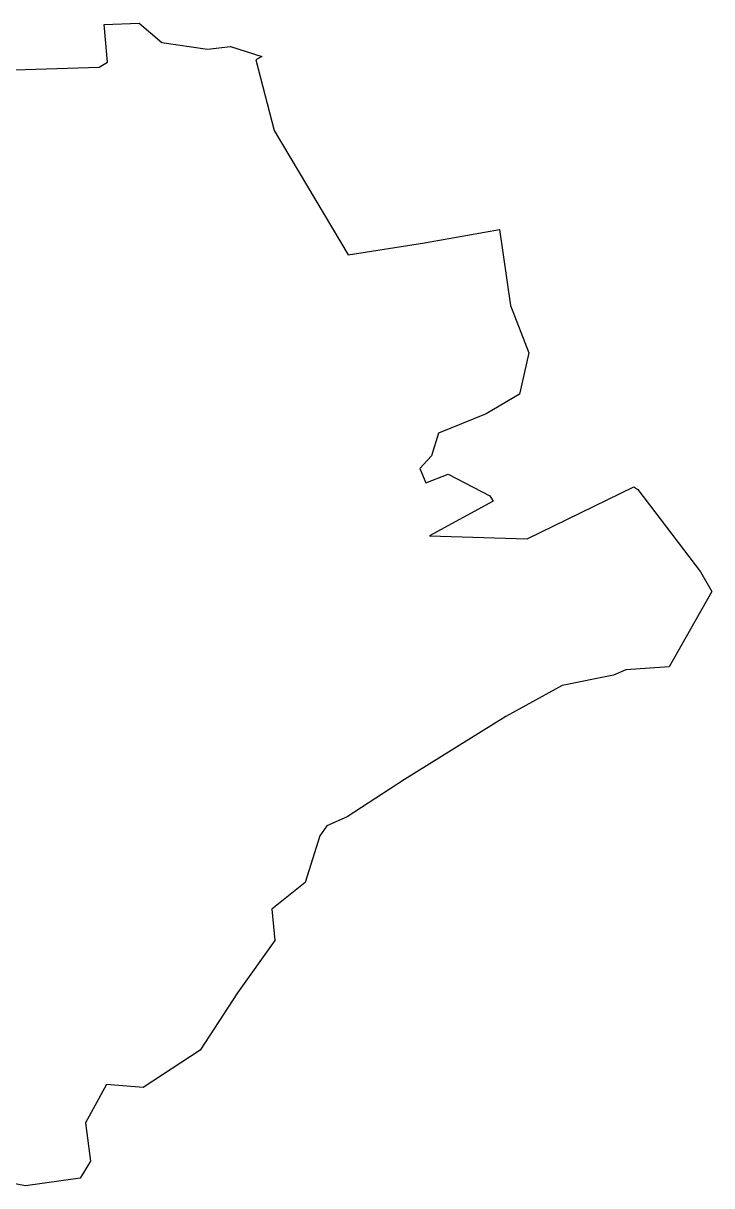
# Model space of a CAD drawing. Header units: metres. Extents: x 336353 to 340664, y 1777288 to 1780698.
# Drawn here: x 338797 to 340664, y 1777547 to 1780698 of the extents above; entities that cross this region are included whole.
import ezdxf

# ---------------------------------------------------------------- set-up
doc = ezdxf.new("R2010")
doc.units = ezdxf.units.M

msp = doc.modelspace()

# ---------------------------------------------------------------- linework, layer by layer
at = {"color": 3}
for p, q in [((339016.4, 1780694.7), (339112, 1780698)), ((339026.1, 1780592.6), (339016.4, 1780694.7)), ((339112, 1780698), (339173.4, 1780645.5)), ((339173.4, 1780645.5), (339297.4, 1780627.5)), ((339297.4, 1780627.5), (339359.1, 1780634.7)), ((339359.1, 1780634.7), (339444.3, 1780607.9)), ((339444.3, 1780607.9), (339427.9, 1780599.1)), ((339427.9, 1780599.1), (339478.2, 1780407.1)), ((338745.1, 1780571.2), (339003.3, 1780578.5)), ((339003.3, 1780578.5), (339026.1, 1780592.6)), ((339478.2, 1780407.1), (339678.8, 1780070)), ((339885.8, 1780102.5), (340088.8, 1780138.6)), ((340088.8, 1780138.6), (340118.6, 1779932.6)), ((339678.8, 1780070), (339885.8, 1780102.5)), ((340118.6, 1779932.6), (340168.3, 1779804.5)), ((340168.3, 1779804.5), (340142.8, 1779692.5)), ((340142.8, 1779692.5), (340052.3, 1779639.6)), ((340052.3, 1779639.6), (339923.3, 1779586.7)), ((339923.3, 1779586.7), (339904.1, 1779525.1)), ((339904.1, 1779525.1), (339872.5, 1779491.3)), ((339872.5, 1779491.3), (339889.2, 1779452.4)), ((339889.2, 1779452.4), (339950, 1779475.9)), ((339950, 1779475.9), (340063, 1779417.2)), ((340163.9, 1779300.5), (340452.8, 1779441.4)), ((340452.8, 1779441.4), (340464.1, 1779433.7)), ((340464.1, 1779433.7), (340634.2, 1779210.6)), ((340071.4, 1779402.4), (339899.2, 1779308.7)), ((340063, 1779417.2), (340071.4, 1779402.4)), ((339899.2, 1779308.7), (340163.9, 1779300.5)), ((340634.2, 1779210.6), (340664.4, 1779157.5)), ((340664.4, 1779157.5), (340548.8, 1778953.5)), ((340398.4, 1778931.3), (340258.6, 1778902.4)), ((340431, 1778945.2), (340398.4, 1778931.3)), ((340548.8, 1778953.5), (340431, 1778945.2)), ((340258.6, 1778902.4), (340105.7, 1778818.9)), ((340105.7, 1778818.9), (339831.2, 1778648.1)), ((339831.2, 1778648.1), (339676.2, 1778546.7)), ((339620.8, 1778522.7), (339601.6, 1778495.5)), ((339676.2, 1778546.7), (339620.8, 1778522.7)), ((339601.6, 1778495.5), (339562, 1778368.9)), ((339562, 1778368.9), (339471.7, 1778296.7)), ((339471.7, 1778296.7), (339479.8, 1778211.5)), ((339479.8, 1778211.5), (339378.2, 1778069.4)), ((339378.2, 1778069.4), (339277.2, 1777914.4)), ((339277.2, 1777914.4), (339122.5, 1777813.6)), ((339023.6, 1777821.3), (338966.1, 1777717.4)), ((339122.5, 1777813.6), (339023.6, 1777821.3)), ((338966.1, 1777717.4), (338979.8, 1777613.8)), ((338979.8, 1777613.8), (338951.9, 1777567)), ((338803.3, 1777546.8), (338665.1, 1777573.4)), ((338951.9, 1777567), (338803.3, 1777546.8))]:
    msp.add_line(p, q, dxfattribs=at)

doc.saveas('drawing.dxf')
